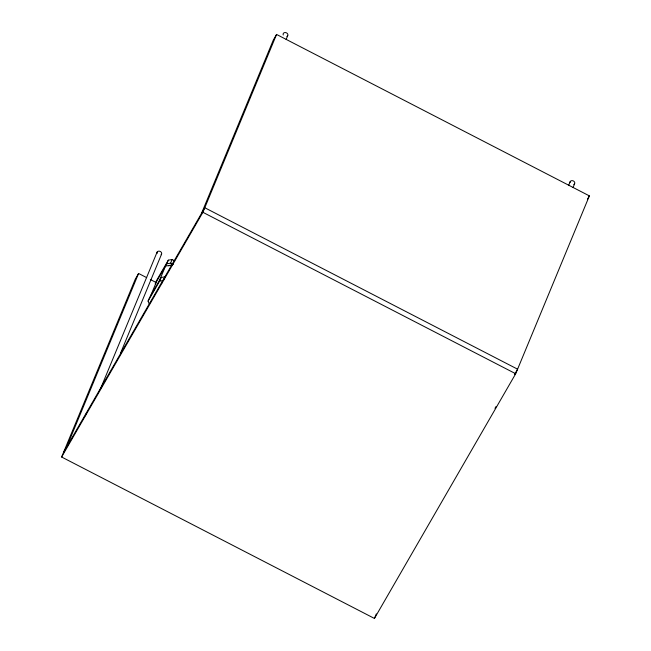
<?xml version="1.0" encoding="UTF-8"?>
<svg xmlns="http://www.w3.org/2000/svg" width="651" height="651" viewBox="0 0 651 651"><rect width="100%" height="100%" fill="white"/><g stroke="black" fill="none" stroke-linecap="round" stroke-linejoin="round"><path stroke-width="0.98" d="M85.533 415.826L85.558 415.151M85.794 414.541L86.469 413.352M201.493 213.43L273.282 40.126L276.569 34.438L589.375 195.878L515.698 373.739L374.431 618.45L61.625 457.01L135.302 279.149L138.582 273.453L146.695 277.643M66.801 446.757L138.582 273.453M100.148 389.623L157.127 252.059M120.402 353.509L161.497 254.305M148.078 301.12L149.592 297.474L161.131 277.489L164.947 276.846L163.434 280.5L159.617 281.134L148.078 301.12L149.535 304.57M150.918 295.18L156.582 281.501M159.788 279.816L165.452 266.129L172.621 264.835M159.617 281.134L161.131 277.489M168.308 260.156L156.769 280.142L155.255 283.795L166.794 263.81L168.308 260.156L172.124 259.521L174.753 260.88M166.794 263.81L170.611 263.167L172.124 259.521M61.625 457.01L202.892 212.299L276.569 34.438M286.131 39.459L287.685 35.715M374.431 618.45L376.319 613.893M568.681 185.283L570.227 181.539M573.043 187.537L574.597 183.794M63.513 452.453L204.78 207.742L517.594 369.182L514.542 374.463M587.495 199.125L589.375 195.878M494.988 408.332L496.005 406.566M202.892 212.299L515.698 373.739M170.611 263.167L173.247 264.526M150.3 279.499L155.711 282.29M161.594 283.527A1.229 0.985 22.5 0 1 161.847 283.087M151.073 301.665A1.229 0.985 22.5 0 1 151.463 301.315M168.861 265.958A1.229 0.985 22.5 0 1 170.147 265.551M157.07 253.589A2.458 1.969 22.5 0 1 159.698 251.237A2.458 1.969 22.5 0 1 161.163 254.712M283.258 34.999A2.458 1.969 22.5 0 1 284.463 32.631A2.458 1.969 22.5 0 1 287.563 33.836A2.458 1.969 22.5 0 1 286.896 36.423M570.032 182.549A2.458 1.969 22.5 0 1 573.401 180.962A2.458 1.969 22.5 0 1 573.808 184.493"/></g></svg>
